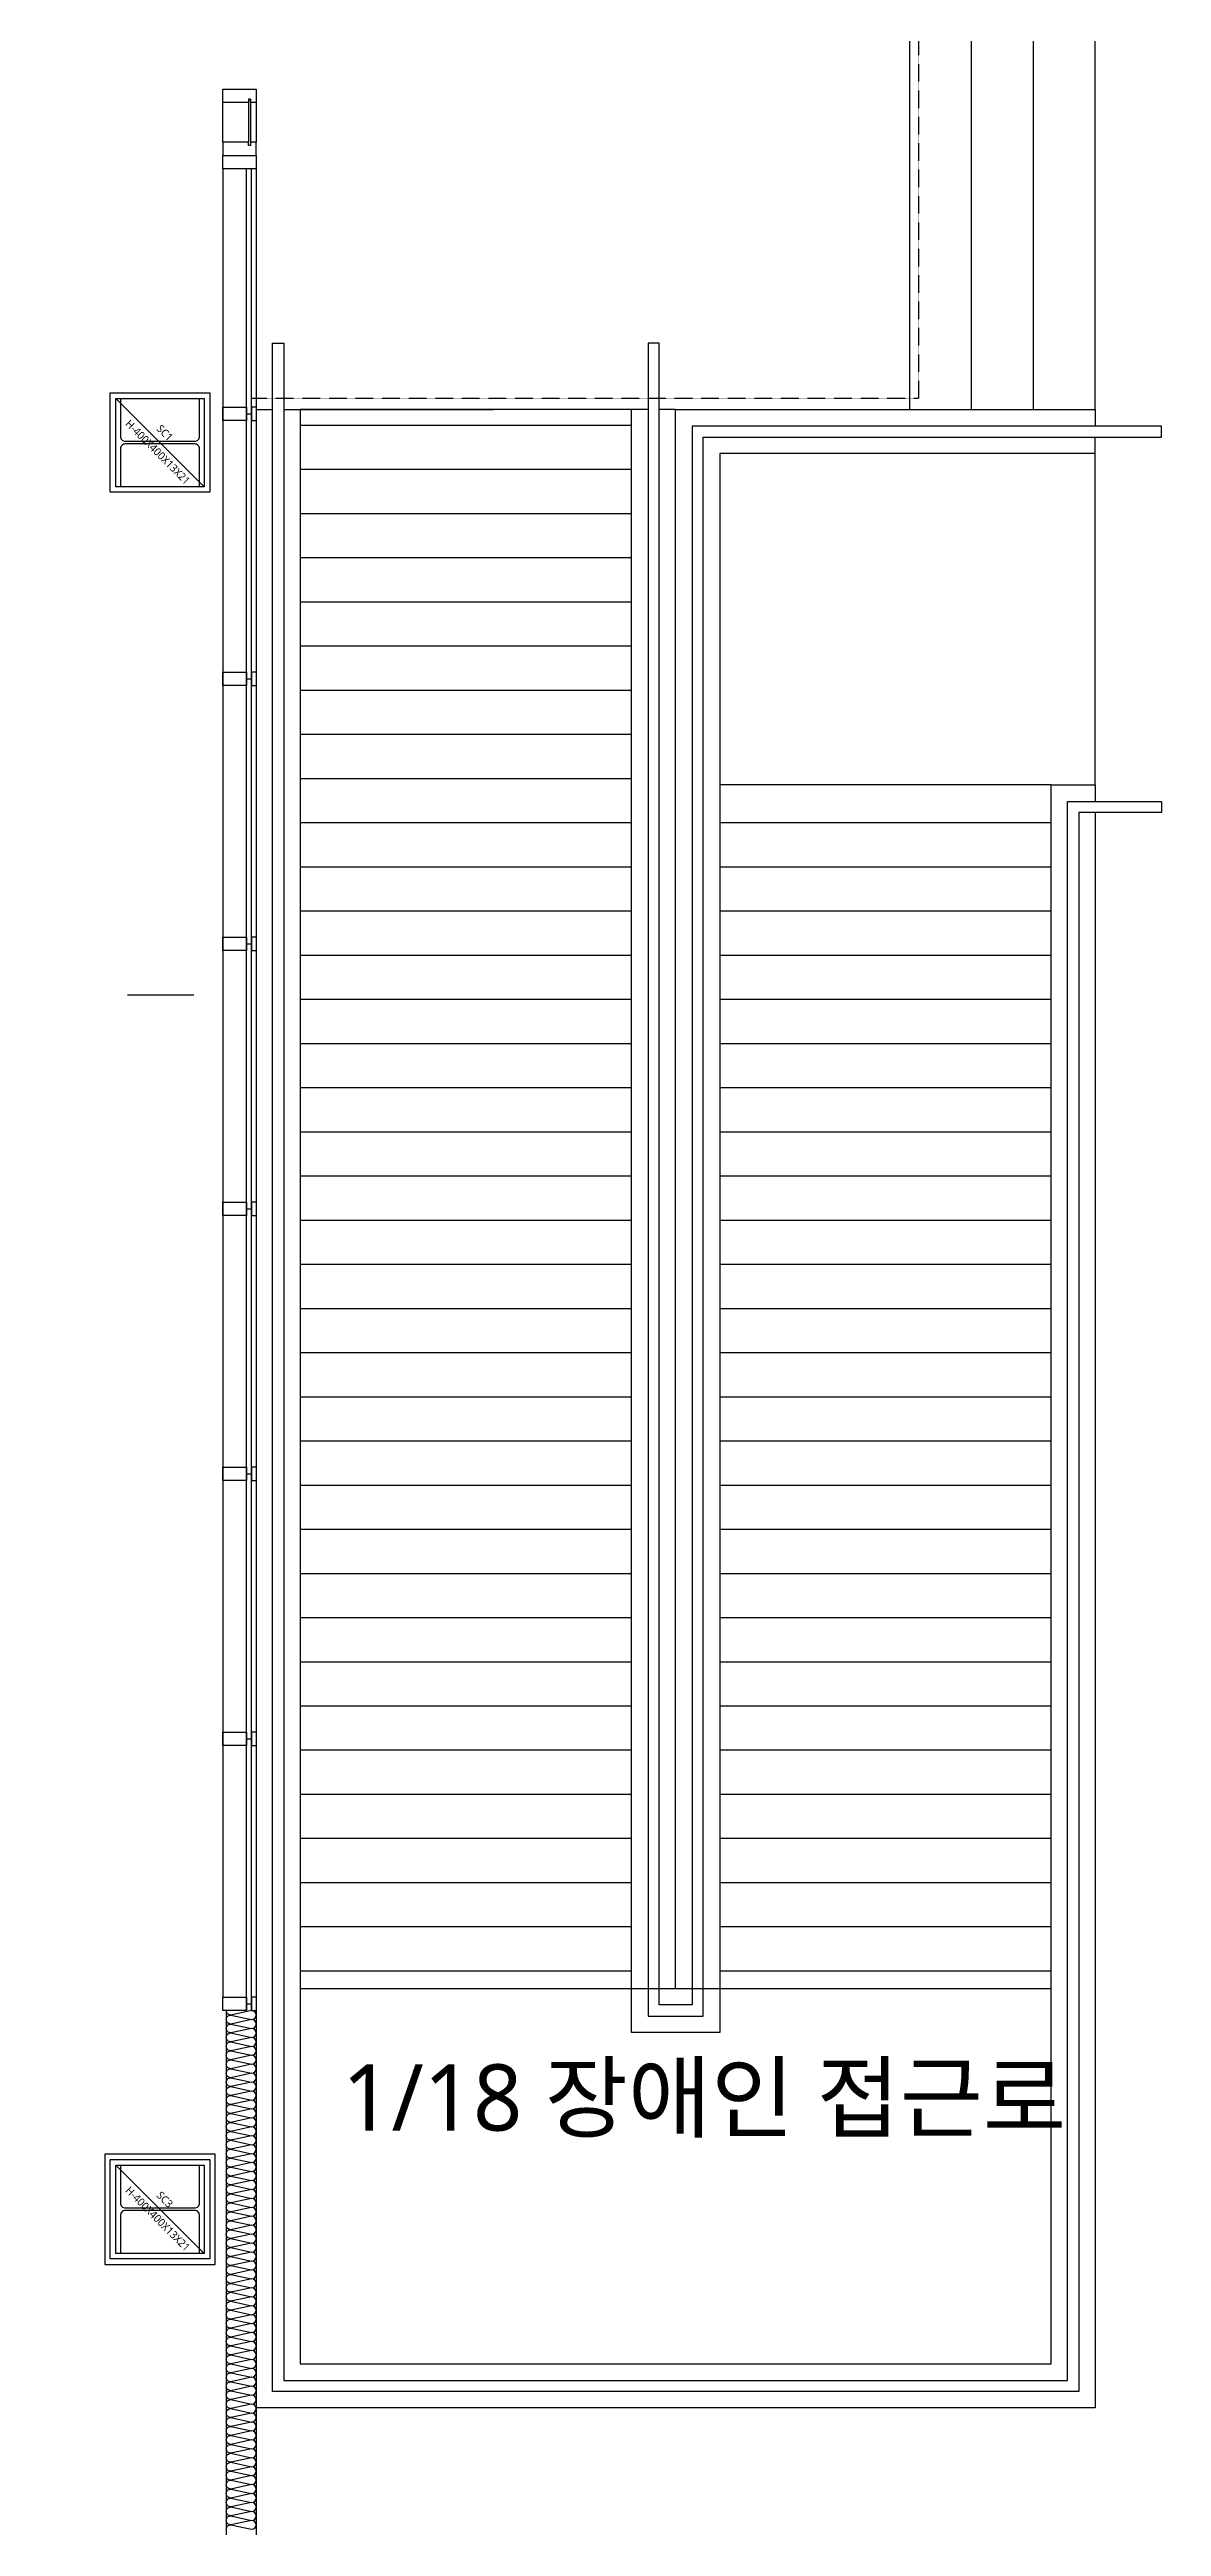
# Model space of a CAD drawing. Header units: millimetres. Extents: x -168200 to 504600, y -244718 to -125918.
# Drawn here: x -56200 to -51165, y -190254 to -179038 of the extents above; entities that cross this region are included whole.
import ezdxf
from ezdxf.enums import TextEntityAlignment as Align

# ---------------------------------------------------------------- set-up
doc = ezdxf.new("R2010")
doc.units = ezdxf.units.MM
doc.linetypes.add('CONTINOUS', pattern=[0])
doc.linetypes.add('DASHED2', pattern=[0.375, 0.25, -0.125])
doc.layers.add('arch', color=8, linetype='Continuous')
doc.layers.add('TXT-1', color=137, linetype='Continuous', plot=False)
doc.styles.add('스타일1', font='malgun.ttf')

# ---------------------------------------------------------------- blocks, each defined once
blk = doc.blocks.new('*U487')
at = {"color": 0}
for points in [[(-9222.2, 0, -0.414214), (-9237.2, 15), (-9222.2, 85, 1), (-9252.2, 85), (-9237.2, 15, -0.414214), (-9252.2, 0, 0.414214)], [(-9192.2, 0, -0.414214), (-9207.2, 15), (-9192.2, 85, 1), (-9222.2, 85), (-9207.2, 15, -0.414214), (-9222.2, 0, 0.414214)], [(-9162.2, 0, -0.414214), (-9177.2, 15), (-9162.2, 85, 1), (-9192.2, 85), (-9177.2, 15, -0.414214), (-9192.2, 0, 0.414214)], [(-9132.2, 0, -0.414214), (-9147.2, 15), (-9132.2, 85, 1), (-9162.2, 85), (-9147.2, 15, -0.414214), (-9162.2, 0, 0.414214)], [(-9102.2, 0, -0.414214), (-9117.2, 15), (-9102.2, 85, 1), (-9132.2, 85), (-9117.2, 15, -0.414214), (-9132.2, 0, 0.414214)], [(-9072.2, 0, -0.414214), (-9087.2, 15), (-9072.2, 85, 1), (-9102.2, 85), (-9087.2, 15, -0.414214), (-9102.2, 0, 0.414214)], [(-9042.2, 0, -0.414214), (-9057.2, 15), (-9042.2, 85, 1), (-9072.2, 85), (-9057.2, 15, -0.414214), (-9072.2, 0, 0.414214)], [(-9012.2, 0, -0.414214), (-9027.2, 15), (-9012.2, 85, 1), (-9042.2, 85), (-9027.2, 15, -0.414214), (-9042.2, 0, 0.414214)], [(-8982.2, 0, -0.414214), (-8997.2, 15), (-8982.2, 85, 1), (-9012.2, 85), (-8997.2, 15, -0.414214), (-9012.2, 0, 0.414214)], [(-8952.2, 0, -0.414214), (-8967.2, 15), (-8952.2, 85, 1), (-8982.2, 85), (-8967.2, 15, -0.414214), (-8982.2, 0, 0.414214)], [(-8922.2, 0, -0.414214), (-8937.2, 15), (-8922.2, 85, 1), (-8952.2, 85), (-8937.2, 15, -0.414214), (-8952.2, 0, 0.414214)], [(-8892.2, 0, -0.414214), (-8907.2, 15), (-8892.2, 85, 1), (-8922.2, 85), (-8907.2, 15, -0.414214), (-8922.2, 0, 0.414214)], [(-8862.2, 0, -0.414214), (-8877.2, 15), (-8862.2, 85, 1), (-8892.2, 85), (-8877.2, 15, -0.414214), (-8892.2, 0, 0.414214)], [(-8832.2, 0, -0.414214), (-8847.2, 15), (-8832.2, 85, 1), (-8862.2, 85), (-8847.2, 15, -0.414214), (-8862.2, 0, 0.414214)], [(-8802.2, 0, -0.414214), (-8817.2, 15), (-8802.2, 85, 1), (-8832.2, 85), (-8817.2, 15, -0.414214), (-8832.2, 0, 0.414214)], [(-8772.2, 0, -0.414214), (-8787.2, 15), (-8772.2, 85, 1), (-8802.2, 85), (-8787.2, 15, -0.414214), (-8802.2, 0, 0.414214)], [(-8742.2, 0, -0.414214), (-8757.2, 15), (-8742.2, 85, 1), (-8772.2, 85), (-8757.2, 15, -0.414214), (-8772.2, 0, 0.414214)], [(-8712.2, 0, -0.414214), (-8727.2, 15), (-8712.2, 85, 1), (-8742.2, 85), (-8727.2, 15, -0.414214), (-8742.2, 0, 0.414214)], [(-8682.2, 0, -0.414214), (-8697.2, 15), (-8682.2, 85, 1), (-8712.2, 85), (-8697.2, 15, -0.414214), (-8712.2, 0, 0.414214)], [(-8652.2, 0, -0.414214), (-8667.2, 15), (-8652.2, 85, 1), (-8682.2, 85), (-8667.2, 15, -0.414214), (-8682.2, 0, 0.414214)], [(-8622.2, 0, -0.414214), (-8637.2, 15), (-8622.2, 85, 1), (-8652.2, 85), (-8637.2, 15, -0.414214), (-8652.2, 0, 0.414214)], [(-8592.2, 0, -0.414214), (-8607.2, 15), (-8592.2, 85, 1), (-8622.2, 85), (-8607.2, 15, -0.414214), (-8622.2, 0, 0.414214)], [(-8562.2, 0, -0.414214), (-8577.2, 15), (-8562.2, 85, 1), (-8592.2, 85), (-8577.2, 15, -0.414214), (-8592.2, 0, 0.414214)], [(-8532.2, 0, -0.414214), (-8547.2, 15), (-8532.2, 85, 1), (-8562.2, 85), (-8547.2, 15, -0.414214), (-8562.2, 0, 0.414214)], [(-8502.2, 0, -0.414214), (-8517.2, 15), (-8502.2, 85, 1), (-8532.2, 85), (-8517.2, 15, -0.414214), (-8532.2, 0, 0.414214)], [(-8472.2, 0, -0.414214), (-8487.2, 15), (-8472.2, 85, 1), (-8502.2, 85), (-8487.2, 15, -0.414214), (-8502.2, 0, 0.414214)], [(-8442.2, 0, -0.414214), (-8457.2, 15), (-8442.2, 85, 1), (-8472.2, 85), (-8457.2, 15, -0.414214), (-8472.2, 0, 0.414214)], [(-8412.2, 0, -0.414214), (-8427.2, 15), (-8412.2, 85, 1), (-8442.2, 85), (-8427.2, 15, -0.414214), (-8442.2, 0, 0.414214)], [(-8382.2, 0, -0.414214), (-8397.2, 15), (-8382.2, 85, 1), (-8412.2, 85), (-8397.2, 15, -0.414214), (-8412.2, 0, 0.414214)], [(-8352.2, 0, -0.414214), (-8367.2, 15), (-8352.2, 85, 1), (-8382.2, 85), (-8367.2, 15, -0.414214), (-8382.2, 0, 0.414214)], [(-8322.2, 0, -0.414214), (-8337.2, 15), (-8322.2, 85, 1), (-8352.2, 85), (-8337.2, 15, -0.414214), (-8352.2, 0, 0.414214)], [(-8292.2, 0, -0.414214), (-8307.2, 15), (-8292.2, 85, 1), (-8322.2, 85), (-8307.2, 15, -0.414214), (-8322.2, 0, 0.414214)], [(-8262.2, 0, -0.414214), (-8277.2, 15), (-8262.2, 85, 1), (-8292.2, 85), (-8277.2, 15, -0.414214), (-8292.2, 0, 0.414214)], [(-8232.2, 0, -0.414214), (-8247.2, 15), (-8232.2, 85, 1), (-8262.2, 85), (-8247.2, 15, -0.414214), (-8262.2, 0, 0.414214)], [(-8202.2, 0, -0.414214), (-8217.2, 15), (-8202.2, 85, 1), (-8232.2, 85), (-8217.2, 15, -0.414214), (-8232.2, 0, 0.414214)], [(-8172.2, 0, -0.414214), (-8187.2, 15), (-8172.2, 85, 1), (-8202.2, 85), (-8187.2, 15, -0.414214), (-8202.2, 0, 0.414214)], [(-8142.2, 0, -0.414214), (-8157.2, 15), (-8142.2, 85, 1), (-8172.2, 85), (-8157.2, 15, -0.414214), (-8172.2, 0, 0.414214)], [(-8112.2, 0, -0.414214), (-8127.2, 15), (-8112.2, 85, 1), (-8142.2, 85), (-8127.2, 15, -0.414214), (-8142.2, 0, 0.414214)], [(-8082.2, 0, -0.414214), (-8097.2, 15), (-8082.2, 85, 1), (-8112.2, 85), (-8097.2, 15, -0.414214), (-8112.2, 0, 0.414214)], [(-8052.2, 0, -0.414214), (-8067.2, 15), (-8052.2, 85, 1), (-8082.2, 85), (-8067.2, 15, -0.414214), (-8082.2, 0, 0.414214)], [(-8022.2, 0, -0.414214), (-8037.2, 15), (-8022.2, 85, 1), (-8052.2, 85), (-8037.2, 15, -0.414214), (-8052.2, 0, 0.414214)], [(-7992.2, 0, -0.414214), (-8007.2, 15), (-7992.2, 85, 1), (-8022.2, 85), (-8007.2, 15, -0.414214), (-8022.2, 0, 0.414214)], [(-7962.2, 0, -0.414214), (-7977.2, 15), (-7962.2, 85, 1), (-7992.2, 85), (-7977.2, 15, -0.414214), (-7992.2, 0, 0.414214)], [(-7932.2, 0, -0.414214), (-7947.2, 15), (-7932.2, 85, 1), (-7962.2, 85), (-7947.2, 15, -0.414214), (-7962.2, 0, 0.414214)], [(-7902.2, 0, -0.414214), (-7917.2, 15), (-7902.2, 85, 1), (-7932.2, 85), (-7917.2, 15, -0.414214), (-7932.2, 0, 0.414214)], [(-7872.2, 0, -0.414214), (-7887.2, 15), (-7872.2, 85, 1), (-7902.2, 85), (-7887.2, 15, -0.414214), (-7902.2, 0, 0.414214)], [(-7842.2, 0, -0.414214), (-7857.2, 15), (-7842.2, 85, 1), (-7872.2, 85), (-7857.2, 15, -0.414214), (-7872.2, 0, 0.414214)], [(-7812.2, 0, -0.414214), (-7827.2, 15), (-7812.2, 85, 1), (-7842.2, 85), (-7827.2, 15, -0.414214), (-7842.2, 0, 0.414214)], [(-7782.2, 0, -0.414214), (-7797.2, 15), (-7782.2, 85, 1), (-7812.2, 85), (-7797.2, 15, -0.414214), (-7812.2, 0, 0.414214)], [(-7752.2, 0, -0.414214), (-7767.2, 15), (-7752.2, 85, 1), (-7782.2, 85), (-7767.2, 15, -0.414214), (-7782.2, 0, 0.414214)], [(-7722.2, 0, -0.414214), (-7737.2, 15), (-7722.2, 85, 1), (-7752.2, 85), (-7737.2, 15, -0.414214), (-7752.2, 0, 0.414214)], [(-7692.2, 0, -0.414214), (-7707.2, 15), (-7692.2, 85, 1), (-7722.2, 85), (-7707.2, 15, -0.414214), (-7722.2, 0, 0.414214)], [(-7662.2, 0, -0.414214), (-7677.2, 15), (-7662.2, 85, 1), (-7692.2, 85), (-7677.2, 15, -0.414214), (-7692.2, 0, 0.414214)], [(-7632.2, 0, -0.414214), (-7647.2, 15), (-7632.2, 85, 1), (-7662.2, 85), (-7647.2, 15, -0.414214), (-7662.2, 0, 0.414214)], [(-7602.2, 0, -0.414214), (-7617.2, 15), (-7602.2, 85, 1), (-7632.2, 85), (-7617.2, 15, -0.414214), (-7632.2, 0, 0.414214)], [(-7572.2, 0, -0.414214), (-7587.2, 15), (-7572.2, 85, 1), (-7602.2, 85), (-7587.2, 15, -0.414214), (-7602.2, 0, 0.414214)], [(-7542.2, 0, -0.414214), (-7557.2, 15), (-7542.2, 85, 1), (-7572.2, 85), (-7557.2, 15, -0.414214), (-7572.2, 0, 0.414214)], [(-7512.2, 0, -0.414214), (-7527.2, 15), (-7512.2, 85, 1), (-7542.2, 85), (-7527.2, 15, -0.414214), (-7542.2, 0, 0.414214)]]:
    blk.add_lwpolyline(points, format="xyb", dxfattribs=at)
blk = doc.blocks.new('CABBAR-CEN')
at = {"color": 0}
for p, q in [((-30, 150), (30, 150)), ((-30, 150), (-30, 130)), ((-30, 130), (30, 130)), ((0, 106), (0, 130)), ((30, 130), (30, 150))]:
    blk.add_line(p, q, dxfattribs=at)
blk.add_lwpolyline([(30, 0), (-30, 0), (-30, 106), (30, 106)], close=True, dxfattribs=at)
blk = doc.blocks.new('1층 창문')
at = {"color": 0}
blk.add_line((112800, 65200), (112935, 65200), dxfattribs=at)
at = {"color": 0, "linetype": 'Continuous'}
for p, q in [((112785, 65140), (112785, 56860)), ((112935, 65140), (112935, 56860))]:
    blk.add_line(p, q, dxfattribs=at)
at = {"color": 0, "linetype": 'Continuous', "ltscale": 2}
for p, q in [((112891, 56800), (112891, 65140)), ((112915, 56800), (112915, 65140))]:
    blk.add_line(p, q, dxfattribs=at)
at = {"color": 0}
blk.add_lwpolyline([(112785, 65200), (112935, 65200), (112935, 65140), (112785, 65140)], close=True, dxfattribs=at)
at = {"color": 0, "rotation": 270}
for p in [(112785, 64030), (112785, 62830), (112785, 61630), (112785, 60430), (112785, 59230), (112785, 58030), (112785, 56830)]:
    blk.add_blockref('CABBAR-CEN', p, dxfattribs=at)
blk = doc.blocks.new('S-SC3')
at = {"color": 0}
blk.add_line((-200, -200), (200, 200), dxfattribs=at)
for points in [[(-225, 225), (225, 225), (225, -225), (-225, -225)], [(-200, 200), (200, 200), (200, -200), (-200, -200)]]:
    blk.add_lwpolyline(points, close=True, dxfattribs=at)
blk.add_lwpolyline([(-200, -200), (-200, -179), (-28, -179, 0.414214), (-6, -157), (-6, 157, 0.414214), (-28, 179), (-200, 179), (-200, 200), (200, 200), (200, 179), (28, 179, 0.414214), (6, 157), (6, -157, 0.414214), (28, -179), (200, -179), (200, -200)], format="xyb", close=True, dxfattribs=at)
at = {"color": 0, "style": '스타일1'}
for s, p in [('H-400X400X13X21', (43, -10)), ('SC3', (-44, 22))]:
    blk.add_text(s, height=35, rotation=45, dxfattribs=at).set_placement(p, align=Align.MIDDLE_CENTER)
blk = doc.blocks.new('S-SC1')
at = {"color": 0}
blk.add_line((-200, -200), (200, 200), dxfattribs=at)
for points in [[(-225, 225), (225, 225), (225, -225), (-225, -225)], [(-200, 200), (200, 200), (200, -200), (-200, -200)]]:
    blk.add_lwpolyline(points, close=True, dxfattribs=at)
blk.add_lwpolyline([(-200, -200), (-200, -179), (-28, -179, 0.414214), (-6, -157), (-6, 157, 0.414214), (-28, 179), (-200, 179), (-200, 200), (200, 200), (200, 179), (28, 179, 0.414214), (6, 157), (6, -157, 0.414214), (28, -179), (200, -179), (200, -200)], format="xyb", close=True, dxfattribs=at)
at = {"color": 0, "style": '스타일1'}
for s, p in [('H-400X400X13X21', (43, -10)), ('SC1', (-44, 22))]:
    blk.add_text(s, height=35, rotation=45, dxfattribs=at).set_placement(p, align=Align.MIDDLE_CENTER)
blk = doc.blocks.new('pit건축기초')
at = {"layer": 'arch'}
h = blk.add_hatch(dxfattribs=at)
h.set_pattern_fill('_USER', color=256, scale=200, pattern_type=0)
h.set_pattern_definition([(0, (-302940.24, -99938.14), (0, 200), [])])
h.paths.add_polyline_path([(-303440, -105388), (-303440, -98238), (-304940, -98238), (-304940, -105388)])
h = blk.add_hatch(dxfattribs=at)
h.set_pattern_fill('_USER', color=256, scale=200, pattern_type=0)
h.set_pattern_definition([(0, (-303040.24, -99938.14), (0, 200), [])])
h.paths.add_polyline_path([(-301540, -105388), (-301540, -99938), (-303040, -99938), (-303040, -105388)])
for p, q in [((-302180, -98238), (-302180, -90538)), ((-301900, -98238), (-301900, -90538)), ((-301620, -98238), (-301620, -90538)), ((-301340, -98238), (-301340, -90538)), ((-305290, -97028), (-305290, -96848)), ((-305175, -96833), (-305175, -97028)), ((-305165, -96833), (-305165, -97028)), ((-305140, -96848), (-305140, -97028)), ((-305140, -98238), (-305065, -98238)), ((-305015, -98238), (-304065, -98238)), ((-301340, -99938), (-301340, -98363))]:
    blk.add_line(p, q, dxfattribs=at)
at = {"layer": 'arch', "linetype": 'CONTINOUS'}
blk.add_line((-305722, -100888), (-305422, -100888), dxfattribs=at)
at = {"layer": 'arch', "linetype": 'DASHED2', "ltscale": 2}
blk.add_lwpolyline([(-305140, -89988), (-302140, -89988), (-302140, -98188), (-305160, -98188)], dxfattribs=at)
at = {"layer": 'arch'}
for points in [[(-305140, -96788), (-305140, -96848), (-305165, -96848), (-305165, -96833), (-305175, -96833), (-305175, -96848), (-305290, -96848), (-305290, -96788)], [(-305140, -97088), (-305140, -97028), (-305165, -97028), (-305165, -97043), (-305175, -97043), (-305175, -97028), (-305290, -97028), (-305290, -97088)], [(-303365, -97938), (-303365, -105513), (-303115, -105513), (-303115, -98363), (-301040, -98363), (-301040, -98313), (-303165, -98313), (-303165, -105463), (-303315, -105463), (-303315, -97938)]]:
    blk.add_lwpolyline(points, close=True, dxfattribs=at)
for points in [[(-301465, -100063), (-301465, -100063), (-301465, -100013), (-301040, -100013), (-301040, -100063), (-301415, -100063), (-301415, -107213), (-305065, -107213), (-305065, -97938), (-305015, -97938), (-305015, -107163), (-301465, -107163), (-301465, -100013)], [(-303365, -98238), (-304940, -98238), (-304940, -107088), (-301540, -107088), (-301540, -99938), (-303040, -99938)], [(-301340, -98438), (-303040, -98438), (-303040, -105588), (-303440, -105588), (-303440, -98238)], [(-303240, -98238), (-303315, -98238)], [(-303240, -105388), (-303240, -98238), (-301340, -98238), (-301340, -98313)], [(-301540, -99938), (-301340, -99938), (-301340, -100013)], [(-301340, -100063), (-301340, -107288), (-305140, -107288)], [(-304940, -105388), (-303440, -105388), (-303040, -105388), (-301540, -105388)], [(-305140, -105488), (-305140, -119823), (-306075, -119823)], [(-305275, -105488), (-305275, -119688), (-306075, -119688)]]:
    blk.add_lwpolyline(points, dxfattribs=at)
at = {"layer": 'arch', "ltscale": 3}
blk.add_lwpolyline([(-305825, -106638), (-305325, -106638), (-305325, -106138), (-305825, -106138)], close=True, dxfattribs=at)
at = {"layer": 'arch'}
blk.add_blockref('1층 창문', (-418075, -162288), dxfattribs=at)
at = {"layer": 'arch', "rotation": 270}
for name, p in [('S-SC1', (-305575, -98388)), ('S-SC3', (-305575, -106388))]:
    blk.add_blockref(name, p, dxfattribs=at)
at = {"layer": 'arch', "xscale": 1.35, "yscale": 1.35, "zscale": 1.35, "rotation": 270}
blk.add_blockref('*U487', (-305275, -117979), dxfattribs=at)
at = {"layer": 'TXT-1', "style": '스타일1'}
blk.add_text('1/18 장애인 접근로', height=300, dxfattribs=at).set_placement((-303111, -105882), align=Align.MIDDLE_CENTER)

msp = doc.modelspace()

# ---------------------------------------------------------------- block references
msp.add_blockref('pit건축기초', (249875.2, -82429.6))

doc.saveas('drawing.dxf')
